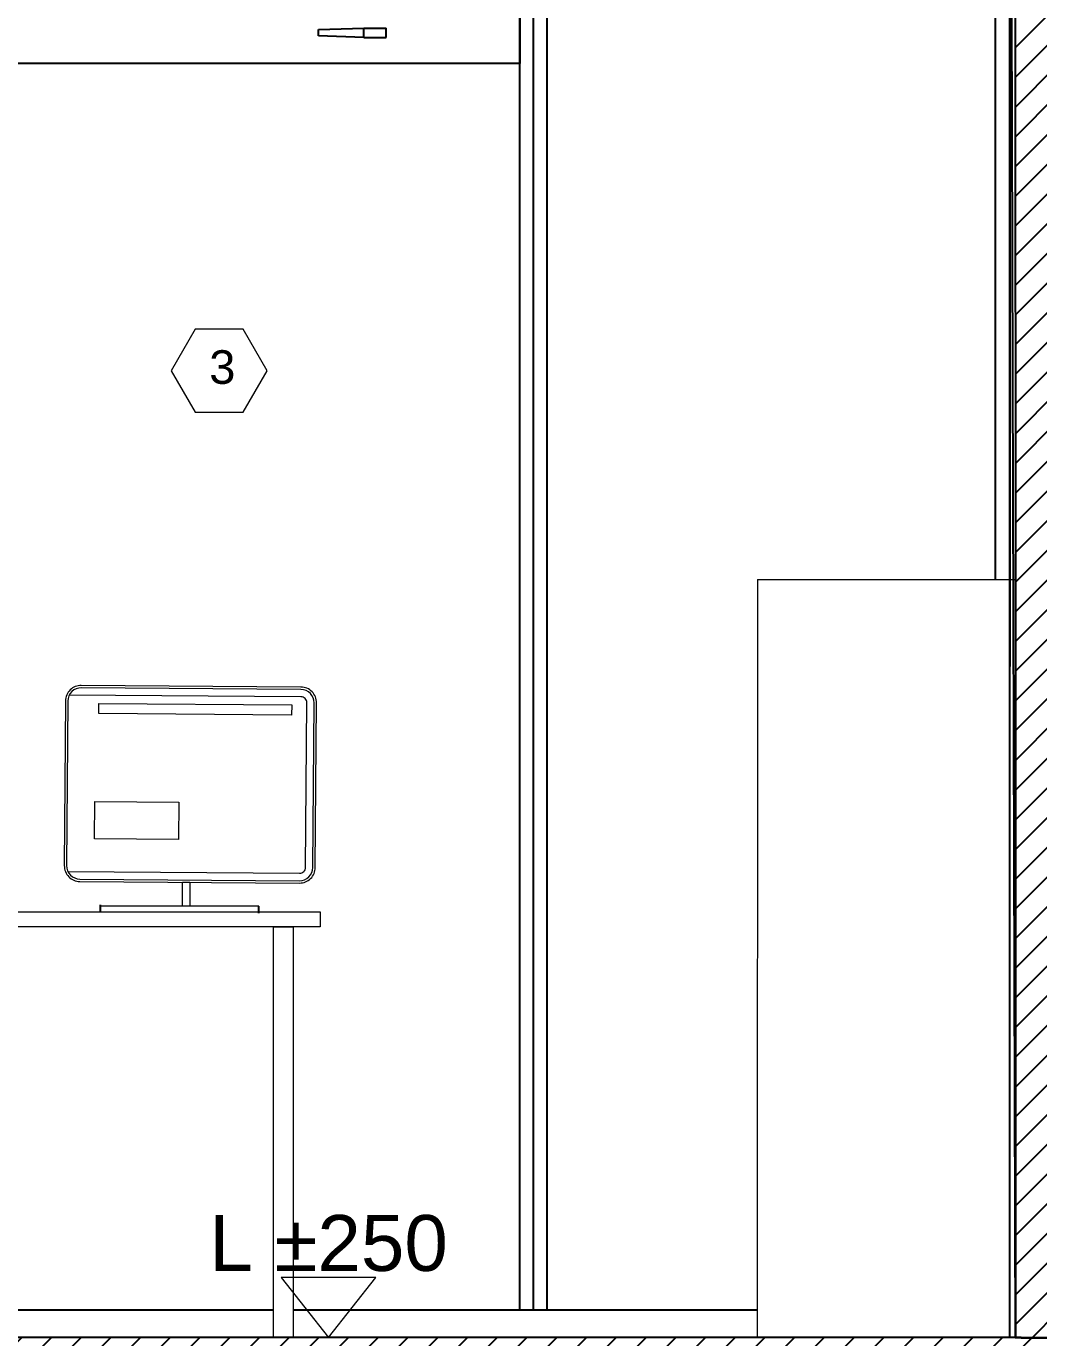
# Model space of a CAD drawing. Header units: centimetres. Extents: x -1332 to 7887, y -608 to 4152.
# Drawn here: x 4054.5 to 4235.2, y 3735.4 to 3969.6 of the extents above; entities that cross this region are included whole.
import ezdxf

# ---------------------------------------------------------------- set-up
doc = ezdxf.new("R2010")
doc.units = ezdxf.units.CM
doc.header["$MEASUREMENT"] = 0
doc.linetypes.add('AUSGEZOGEN', pattern=[0])
doc.layers.get('DEFPOINTS').update_dxf_attribs({"color": 210})
doc.layers.add('ARREDI', color=252, linetype='Continuous', lineweight=18)
doc.layers.add('NUMERAZIONE', color=30, linetype='Continuous', lineweight=5)
for name, color, linetype in [('INFISSI', 130, 'Continuous'), ('quote nuove', 253, 'Continuous'), ('STRUTTURA', 7, 'Continuous')]:
    doc.layers.add(name, color=color, linetype=linetype)
doc.styles.add('ARIAL', font='Arial.ttf')
doc.styles.get("Standard").update_dxf_attribs({"font": 'Arial.ttf'})
doc.dimstyles.new('TICK_36', dxfattribs={"dimtxt": 3.6, "dimasz": 3.6, "dimexe": 1.8, "dimexo": 1.2, "dimgap": 1.8, "dimtad": 0, "dimdec": 0, "dimzin": 0, "dimdsep": 46, "dimtxsty": 'ARIAL', "dimblk": 'OBLIQUE', "dimcen": 1.8, "dimdle": 1.8, "dimclrd": 256, "dimclrt": 256, "dimadec": 0, "dimazin": 0, "dimtfac": 1, "dimtdec": 0, "dimtmove": 1, "dimatfit": 3, "dimldrblk": 'OPEN90', "dimfxl": 1, "dimtfill": 1, "dimtolj": 1, "dimtzin": 0, "dimarcsym": 0})

# ---------------------------------------------------------------- blocks, each defined once
blk = doc.blocks.new('_Oblique')
at = {"color": 0, "linetype": 'ByBlock', "lineweight": -2}
blk.add_line((-0.5, -0.5), (0.5, 0.5), dxfattribs=at)
blk = doc.blocks.new('*D440')
at = {"layer": 'DEFPOINTS', "color": 0, "linetype": 'ByBlock', "transparency": 16777216}
for p in [(3876.53, 4063.43), (4229.09, 4063.43), (3945.23, 3934.26)]:
    blk.add_point(p, dxfattribs=at)
at = {"layer": 'quote nuove', "color": 0, "linetype": 'ByBlock', "lineweight": -2, "transparency": 16777216}
for p, q in [((4227.89, 4063.43), (3874.73, 4063.43)), ((3944.03, 3934.26), (3874.73, 3934.26))]:
    blk.add_line(p, q, dxfattribs=at)
at = {"layer": 'quote nuove', "linetype": 'ByBlock', "lineweight": -2, "transparency": 16777216}
for p, q in [((3876.53, 4065.23), (3876.53, 4004.45)), ((3876.53, 3932.46), (3876.53, 3993.23))]:
    blk.add_line(p, q, dxfattribs=at)
at = {"layer": 'quote nuove', "linetype": 'ByBlock', "lineweight": -2, "transparency": 16777216, "xscale": 3.6, "yscale": 3.6, "zscale": 3.6}
for p, rotation in [((3876.53, 4063.43), 90), ((3876.53, 3934.26), 270)]:
    blk.add_blockref('_Oblique', p, dxfattribs=dict(at, rotation=rotation))
at = {"layer": 'quote nuove', "linetype": 'ByBlock', "transparency": 16777216, "insert": (3876.53, 3998.84), "char_height": 3.6, "attachment_point": 5, "rotation": 90, "style": 'ARIAL', "bg_fill": 3, "box_fill_scale": 1.25, "bg_fill_color": 256, "bg_fill_true_color": 13158600, "bg_fill_transparency": 0}
blk.add_mtext('\\A1;129', dxfattribs=at)
blk = doc.blocks.new('_Open90')
at = {"color": 0, "linetype": 'ByBlock', "lineweight": -2}
for p, q in [((0, 0), (-1, 0)), ((-0.5, 0.5), (0, 0)), ((0, 0), (-0.5, -0.5))]:
    blk.add_line(p, q, dxfattribs=at)

msp = doc.modelspace()

# ---------------------------------------------------------------- hatches: boundary and pattern name
at = {"layer": 'STRUTTURA'}
h = msp.add_hatch(dxfattribs=at)
h.set_pattern_fill('ANSI31', color=0, scale=30)
h.paths.add_polyline_path([(4238.5, 4101.64), (4230.98, 4101.64), (4231, 3735.51), (4232, 3735.51), (4238.5, 3735.51)])
h = msp.add_hatch(dxfattribs=at)
h.set_pattern_fill('ANSI31', color=0, scale=30)
h.paths.add_polyline_path([(4551.4, 3735.44), (4232, 3735.44), (3994.7, 3735.49), (3994.27, 3735.46), (3994.18, 3735.51), (3983.42, 3735.51), (3982.96, 3735.44), (3982.81, 3735.51), (3976.83, 3735.51), (3976.83, 3735.44), (3932.05, 3735.44), (3932, 3735.44), (3932, 3719.51), (4232, 3719.51), (4551.4, 3719.44)])
h.paths.add_polyline_path([(4238.53, 3719.52), (4232.19, 3719.53), (4231, 3719.51), (4231, 3487.44), (4238.5, 3487.44)])

# ---------------------------------------------------------------- linework, layer by layer
at = {"layer": 'ARREDI'}
for p, q in [((4184.97, 3870.85), (4184.93, 3735.51)), ((4184.97, 3870.85), (4231, 3870.85)), ((3976.83, 3811.48), (4106.95, 3811.48)), ((4106.95, 3811.48), (4106.95, 3808.82)), ((4106.95, 3808.82), (3976.83, 3808.82))]:
    msp.add_line(p, q, dxfattribs=at)
at = {"layer": 'ARREDI', "lineweight": -2}
for p, q in [((4067.68, 3812.75), (4067.67, 3811.45)), ((4095.99, 3811.24), (4096, 3812.53))]:
    msp.add_line(p, q, dxfattribs=at)
at = {"layer": 'ARREDI'}
for points in [[(4064.05, 3816.93), (4103.24, 3816.64, 0.414214), (4106.07, 3819.41), (4106.29, 3848.81, 0.414214), (4103.51, 3851.64), (4064.31, 3851.93, 0.414214), (4061.49, 3849.15), (4061.27, 3819.75, 0.414214)], [(4064.05, 3817.36), (4103.25, 3817.06, 0.414214), (4105.64, 3819.42), (4105.86, 3848.82, 0.414214), (4103.51, 3851.21), (4064.31, 3851.51, 0.414214), (4061.92, 3849.15), (4061.69, 3819.75, 0.414214)]]:
    msp.add_lwpolyline(points, format="xyb", close=True, dxfattribs=at)
msp.add_lwpolyline([(4061.93, 3818.69), (4103.26, 3818.38, 0.414214), (4104.32, 3819.43), (4104.55, 3848.83, 0.414214), (4103.5, 3849.89), (4062.17, 3850.21)], format="xyb", dxfattribs=at)
for points in [[(4067.43, 3848.72), (4101.86, 3848.46), (4101.84, 3846.63), (4067.42, 3846.89)], [(4066.74, 3831.21), (4081.69, 3831.09), (4081.64, 3824.4), (4066.69, 3824.52)], [(4082.35, 3816.79), (4083.69, 3816.79), (4083.69, 3812.53), (4082.35, 3812.53)], [(4067.67, 3811.48), (4096, 3811.48), (4096, 3812.53), (4067.67, 3812.53)], [(4098.63, 3808.82), (4102.12, 3808.82), (4102.12, 3735.51), (4098.63, 3735.51)]]:
    msp.add_lwpolyline(points, close=True, dxfattribs=at)
at = {"layer": 'INFISSI', "color": 4, "lineweight": -2}
for p, q in [((4227.42, 3870.85), (4227.42, 4057.17)), ((4144.99, 3740.45), (4144.99, 4019.66)), ((4147.42, 3740.45), (4147.42, 4020.77)), ((4142.56, 3740.45), (4142.56, 4018.56)), ((3976.83, 3740.43), (4098.63, 3740.43)), ((4102.12, 3740.43), (4184.93, 3740.43))]:
    msp.add_line(p, q, dxfattribs=at)
at = {"layer": 'INFISSI', "linetype": 'AUSGEZOGEN'}
for p, q in [((4142.56, 4018.56), (4142.56, 3963.01)), ((4106.65, 3969.03), (4114.7, 3969.27)), ((4106.65, 3967.9), (4106.65, 3969.03)), ((4114.7, 3967.66), (4106.65, 3967.9)), ((4114.7, 3969.27), (4118.72, 3969.27)), ((4114.7, 3967.66), (4114.7, 3969.27)), ((4114.7, 3967.66), (4118.72, 3967.66)), ((4118.72, 3967.66), (4118.72, 3969.27))]:
    msp.add_line(p, q, dxfattribs=at)
at = {"layer": 'INFISSI'}
msp.add_line((4142.56, 3963.01), (4032.78, 3963.01), dxfattribs=at)
at = {"layer": 'NUMERAZIONE'}
for points in [[(4097.46, 3908.13), (4093.19, 3915.54), (4084.64, 3915.54), (4080.36, 3908.13), (4084.64, 3900.73), (4093.19, 3900.73)], [(4099.99, 3746.23), (4108.44, 3735.5), (4116.88, 3746.23)]]:
    msp.add_lwpolyline(points, close=True, dxfattribs=at)
at = {"layer": 'STRUTTURA', "lineweight": -2}
for q in [(4230.09, 4063.88), (3945.23, 3735.51)]:
    msp.add_line((4229.99, 3735.51), q, dxfattribs=at)
at = {"layer": 'STRUTTURA'}
msp.add_line((4232, 3735.51), (3932, 3735.51), dxfattribs=at)
for points in [[(4230.98, 4101.64), (4231, 3735.51), (4229.99, 3735.51), (4229.99, 4101.64)], [(4232, 3735.44), (4551.4, 3735.44), (4551.4, 3719.44)]]:
    msp.add_lwpolyline(points, dxfattribs=at)
msp.add_lwpolyline([(4229.99, 4101.64), (4238.5, 4101.64), (4238.5, 3735.44), (4231, 3735.44)], close=True, dxfattribs=at)

# ---------------------------------------------------------------- texts
at = {"layer": 'NUMERAZIONE'}
msp.add_text('L ±250', height=9.989, dxfattribs=at).set_placement((4087.15, 3747.37))
at = {"layer": 'NUMERAZIONE', "ltscale": 0.1, "insert": (4087.14, 3911.78), "char_height": 6, "attachment_point": 1}
msp.add_mtext_dynamic_manual_height_columns('3', width=0.5819, gutter_width=12.5, heights=[0], dxfattribs=at)

# ---------------------------------------------------------------- next in the draw order: dimensions: what is measured, and where the dimension line sits
at = {"layer": 'quote nuove', "linetype": 'ByBlock'}
dim = msp.add_linear_dim(base=(3876.53, 4063.43), p1=(3945.23, 3934.26), p2=(4229.09, 4063.43), angle=90, dimstyle='TICK_36', dxfattribs=at)
dim.commit()
dim.dimension.update_dxf_attribs({"geometry": '*D440', "text_midpoint": (3876.53, 3998.84)})

doc.saveas('drawing.dxf')
